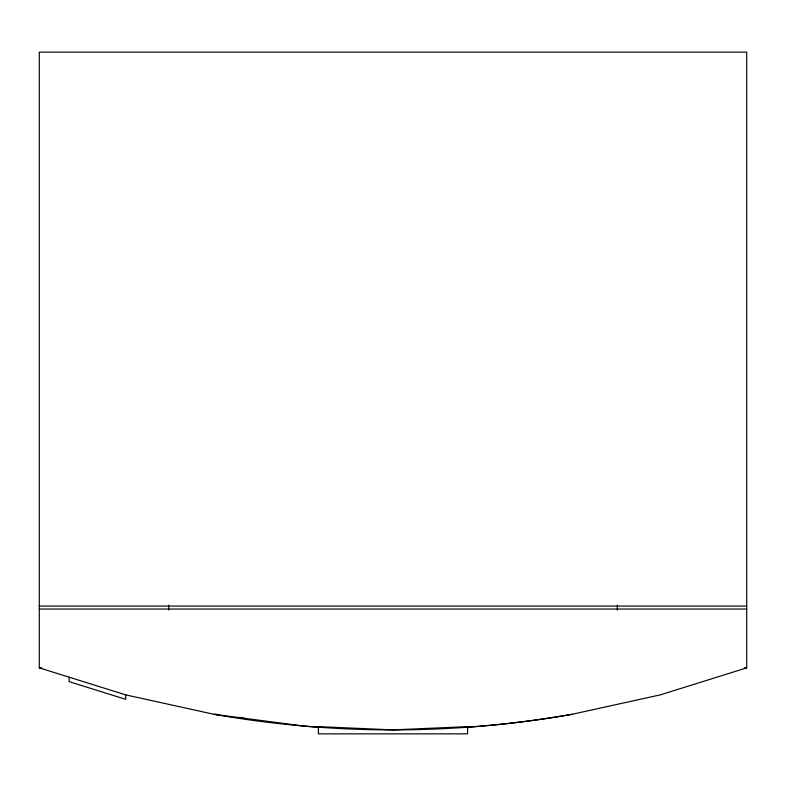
<?xml version="1.0" encoding="UTF-8"?>
<svg xmlns="http://www.w3.org/2000/svg" width="786" height="786" viewBox="0 0 786 786"><rect width="100%" height="100%" fill="white"/><g stroke="black" fill="none" stroke-linecap="round" stroke-linejoin="round"><path stroke-width="1.18" d="M318.861 727.237A1036.469 1036.469 0 0 1 303.111 725.989L213.812 714.278L125.681 694.863L39.3 667.864L39.3 52.141L746.7 52.141L746.7 667.864L660.319 694.863L572.188 714.278A1036.469 1036.469 0 0 1 467.139 727.227M39.3 606.075L746.7 606.075M39.3 609.052L746.7 609.052M39.3 667.864L41.756 667.864M744.244 667.864L746.7 667.864M239.701 717.264L244.259 718.266M215.747 713.934L217.889 714.818M617.354 605.2L617.354 610.074M168.646 605.2L168.646 610.074M125.681 694.863L125.681 699.324L69.148 681.649L69.148 677.198M572.188 714.287A1036.724 1036.724 0 0 1 213.812 714.287M467.621 726.637L393 729.889L318.379 726.637L318.379 733.859L467.621 733.859L467.621 726.637"/></g></svg>
